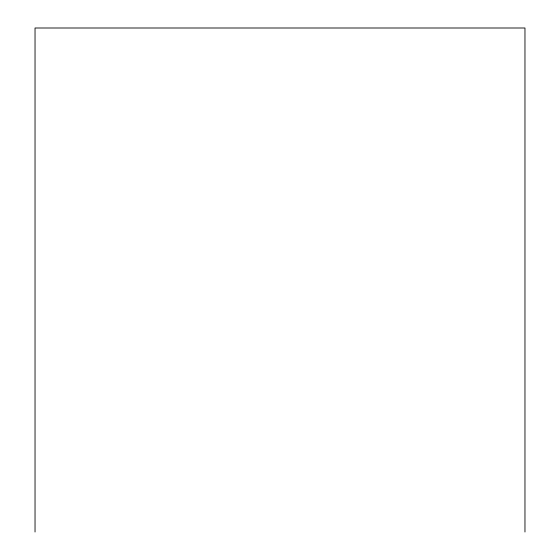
<?xml version="1.0" encoding="UTF-8"?>
<svg xmlns="http://www.w3.org/2000/svg" width="560" height="560" viewBox="0 0 560 560"><rect width="100%" height="100%" fill="white"/><g stroke="black" fill="none" stroke-linecap="round" stroke-linejoin="round"><path stroke-width="0.84" d="M524.965 532L524.965 28L35.035 28L35.035 532"/></g></svg>
